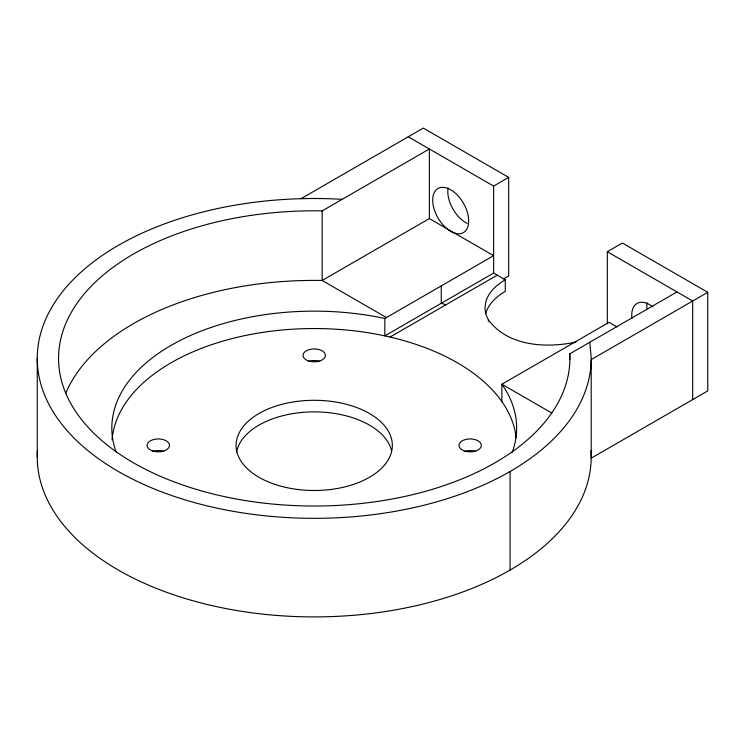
<?xml version="1.0" encoding="UTF-8"?>
<svg xmlns="http://www.w3.org/2000/svg" width="745" height="745" viewBox="0 0 745 745"><rect width="100%" height="100%" fill="white"/><g stroke="black" fill="none" stroke-linecap="round" stroke-linejoin="round"><path stroke-width="1.12" d="M301.054 198.682L423.318 128.093L508.686 177.385L508.686 275.967L503.667 278.863M676.963 291.938L569.767 353.828A255.665 147.612 0 0 1 316.876 506.013A255.665 147.612 0 0 1 58.566 356.883A255.665 147.612 0 0 1 322.166 210.882L429.371 148.991L429.371 218.574L322.166 280.465A255.665 147.612 0 0 0 65.607 393.565M408.251 136.791L493.618 186.082L508.686 177.385M116.118 451.945A202.407 116.853 0 0 1 182.227 339.413A202.407 116.853 0 0 1 384.83 318.478L493.628 255.665L493.618 186.082M429.371 218.574L493.628 255.665L493.628 273.061L384.83 335.874A202.407 116.853 0 0 0 112.048 439.904M384.83 318.478L384.83 335.874L390.054 337.047L497.25 275.156L505.287 279.803L505.287 291.397A69.034 39.858 0 0 0 485.749 313.598M607.315 323.628L607.315 251.726L622.382 243.028L707.75 292.31L707.75 390.892L591.195 458.184L591.195 357.432L589.779 342.272M707.75 292.31L591.195 359.612A276.972 159.905 0 0 1 303.513 518.203A276.972 159.905 0 0 1 37.93 347.245A276.972 159.905 0 0 1 342.188 199.325M575.997 342.057C546.336 348.427 507.745 346.378 488.394 319.81A65.728 37.948 0 0 1 485.042 307.396L485.777 302.004A69.034 39.858 0 0 1 505.315 279.813M446.004 304.742L441.263 303.299L441.263 285.903M607.315 251.726L692.682 301.008L692.682 399.59M616.981 326.887L609.084 322.334L501.888 384.224L501.888 401.62M386.422 317.556L322.166 280.465L322.166 210.882M551.803 413.037L501.888 384.224A202.407 116.853 0 0 1 512.206 452.308M493.628 273.061L497.25 275.156M569.767 353.828L569.767 359.63M510.074 471.492L510.074 570.065M488.394 319.81L488.394 321.253M37.25 358.41L37.25 456.992M590.99 450.846A276.972 159.905 0 0 1 313.813 616.907A276.972 159.905 0 0 1 37.483 450.38M236.519 452.336A78.123 45.1 0 0 1 312.621 411.901A78.123 45.1 0 0 1 391.525 450.492M152.874 451.349A11.184 6.454 0 0 1 163.723 451.349M308.793 361.325A11.184 6.454 0 0 1 319.652 361.325M464.722 451.349A11.184 6.454 0 0 1 475.58 451.349M390.054 337.047A202.407 116.853 0 0 1 516.192 437.753M446.534 228.37A25.451 14.695 60 0 1 435.844 190.226A25.451 14.695 60 0 1 465.532 207.361A25.451 14.695 60 0 1 454.841 233.166M454.86 233.287A24.883 14.36 60 0 1 446.516 228.473M467.339 223.463A25.395 14.658 60 0 1 448.108 187.87M646.93 308.383A25.395 14.658 60 0 1 647.163 302.805M631.974 318.46A25.451 14.695 60 0 1 652.983 306.903M275.166 484.455A78.123 45.1 0 0 0 392.345 445.398A78.123 45.1 0 0 0 275.166 406.332A78.123 45.1 0 0 0 275.166 484.455M152.706 450.986A11.184 6.454 0 0 0 169.478 445.398A11.184 6.454 0 0 0 152.706 439.801A11.184 6.454 0 0 0 152.706 450.986M307.657 360.599A11.184 6.454 0 0 0 325.351 356.036A11.184 6.454 0 0 0 309.659 349.479A11.184 6.454 0 0 0 307.657 360.599M463.586 450.623A11.184 6.454 0 0 0 481.279 446.059A11.184 6.454 0 0 0 465.588 439.503A11.184 6.454 0 0 0 463.586 450.623"/></g></svg>
